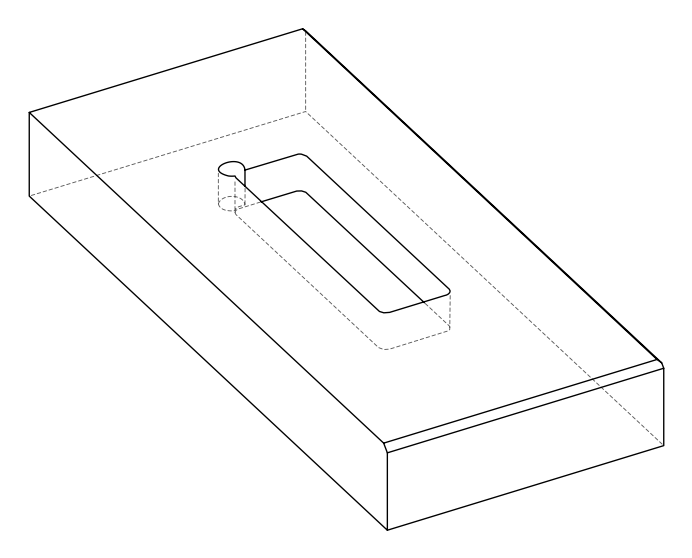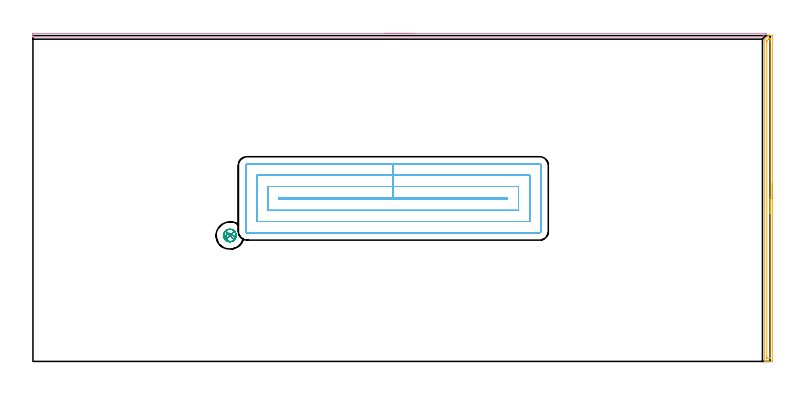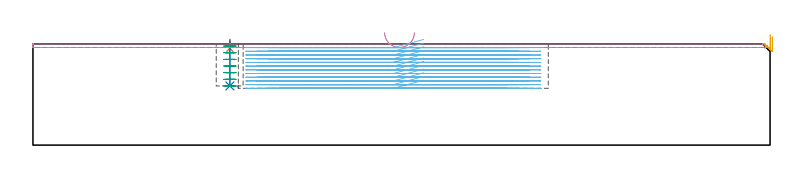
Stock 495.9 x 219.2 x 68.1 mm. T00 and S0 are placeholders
(PLAN: 6 operations, 4 tool changes, 49.2 min)
(1 SPOT_DRILL | STEP1POCKET | NXT0321_9005460120000 | 0.05 min | 182 mm3)
(2 DRILL_BLIND_HOLE_INTO_CENTER | STEP1POCKET | NXT0301_128 | 0.12 min | 2882 mm3)
(3 MILL_ROUGH_BLIND_HOLE_CONTOUR | STEP1POCKET | NXT0201_013 | Spiral | 1.3 min | 4449 mm3)
(4 AREA_MILL | FG_CHAMFER_SURFACE | UGT0205_001 | 4.09 min | 1431 mm3)
(5 AREA_MILL_1 | FG_CHAMFER_SURFACE_1 | UGT0205_001 | 3.68 min | 2834 mm3)
(6 MILL_RECTANGULAR_POCKET | POCKET_RECTANGULAR_STRAIGHT | NXT0201_013 | Follow Part, ap 2.5, ae 75% | 39.91 min | 348363 mm3)
(TOOL NXT0321_9005460120000 | NC Spot Drill, 142deg, 12mm, Carbide, Uncoated | D12 PA142 FL30 Z2)
(TOOL NXT0301_128 | Carbide Drill 12mm [861.1-1200-036A1-GP GC34] | D12 PA150 FL37.4 Z2)
(TOOL NXT0201_013 | ENDMILL 10mm | D10 FL30 Z4)
(TOOL UGT0205_001 | Chamfer Mill 20 x 3 x 45 deg. | D20 FL50 Z2)
(OP 1 SPOT_DRILL)
G17 G21 G94 G90
T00 M6
G54
G17 G0 G90 X132.5 Y84.7 S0 M3
G43 Z78.1 H0
G94 G81 G98 Z65.1 F250. R71.1
G80
M5
M2
(OP 2 DRILL_BLIND_HOLE_INTO_CENTER)
G17 G21 G94 G90
T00 M6
G54
G17 G0 G90 X132.5 Y84.7 S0 M3
G43 Z78.1 H1
G94 G81 G98 Z39.8 F250. R70.1
G80
M5
M2
(OP 3 MILL_ROUGH_BLIND_HOLE_CONTOUR)
G17 G21 G94 G90
T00 M6
G54
G17 G0 G90 X132.5 Y84.7 S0 M3
G43 Z78.1 H0
Z66.629
G94 G3 X132.816 Y85.932 R0.656 F250.
X130.66 Y85.712 R1.908
X130.395 Y81.754 R2.77
X134.75 Y81.154 R3.402
X136.046 Y86.95 R4.2
X134.75 Y81.154 R-4.2
X135.398 Y84.052 R2.1
X132.5 Y84.7 R2.1
G0 Z62.157
G3 X132.816 Y85.932 R0.656
X130.66 Y85.712 R1.908
X130.395 Y81.754 R2.77
X134.75 Y81.154 R3.402
X136.046 Y86.95 R4.2
X134.75 Y81.154 R-4.2
X135.398 Y84.052 R2.1
X132.5 Y84.7 R2.1
G0 Z57.686
G3 X132.816 Y85.932 R0.656
X130.66 Y85.712 R1.908
X130.395 Y81.754 R2.77
X134.75 Y81.154 R3.402
X136.046 Y86.95 R4.2
X134.75 Y81.154 R-4.2
X135.398 Y84.052 R2.1
X132.5 Y84.7 R2.1
G0 Z53.214
G3 X132.816 Y85.932 R0.656
X130.66 Y85.712 R1.908
X130.395 Y81.754 R2.77
X134.75 Y81.154 R3.402
X136.046 Y86.95 R4.2
X134.75 Y81.154 R-4.2
X135.398 Y84.052 R2.1
X132.5 Y84.7 R2.1
G0 Z48.743
G3 X132.816 Y85.932 R0.656
X130.66 Y85.712 R1.908
X130.395 Y81.754 R2.77
X134.75 Y81.154 R3.402
X136.046 Y86.95 R4.2
X134.75 Y81.154 R-4.2
X135.398 Y84.052 R2.1
X132.5 Y84.7 R2.1
G0 Z44.271
G3 X132.816 Y85.932 R0.656
X130.66 Y85.712 R1.908
X130.395 Y81.754 R2.77
X134.75 Y81.154 R3.402
X136.046 Y86.95 R4.2
X134.75 Y81.154 R-4.2
X135.398 Y84.052 R2.1
X132.5 Y84.7 R2.1
G0 Z39.8
G3 X132.816 Y85.932 R0.656
X130.66 Y85.712 R1.908
X130.395 Y81.754 R2.77
X134.75 Y81.154 R3.402
X136.046 Y86.95 R4.2
X134.75 Y81.154 R-4.2
X135.398 Y84.052 R2.1
X132.5 Y84.7 R2.1
G0 Z78.1
M5
M2
(OP 4 AREA_MILL)
G17 G21 G94 G90
T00 M6
G54
G17 G0 G90 X236.6 Y220.7 S1061 M3
G43 Z78.1 H0
Z75.7
G94 G1 X236.638 Z74.828 F250.
X236.752 Z73.964
X236.941 Z73.112
X237.203 Z72.28
X237.537 Z71.474
X237.94 Z70.7
X238.408 Z69.964
X238.939 Z69.272
X239.529 Z68.629
X240.172 Z68.04
X240.864 Z67.509
X241.6 Z67.04
X242.374 Z66.637
X243.18 Z66.303
X244.012 Z66.041
X244.863 Z65.852
X245.728 Z65.738
X246.6 Z65.7
X493.051
X493.088 Y220.699 Z65.699
X493.178 Y220.692 Z65.698
X493.183 Y220.69 Z65.699
X493.158 Y220.654 Z65.737
X493.014 Y220.513 Z65.885
X492.875 Y220.373 Z66.023
X490.861 Y218.361 Z68.039
X490.809 Y218.309 Z68.089
X490.796 Y218.304 Z68.094
X490.778 Y218.3 Z68.1
X0.186
X0.01 Y218.303 Z68.088
X0.003 Y218.434 Z67.958
X0. Y218.572 Z67.828
Y218.775 Z67.625
Y219.5 Z66.895
Y219.863 Z66.534
X0.002 Y220.373 Z66.023
X0.004 Y220.691 Z65.706
X0.021 Y220.694 Z65.704
X0.354 Y220.7 Z65.7
X246.6
X247.471 Z65.738
X248.336 Z65.852
X249.188 Z66.041
X250.02 Z66.303
X250.826 Z66.637
X251.6 Z67.04
X252.336 Z67.509
X253.028 Z68.04
X253.671 Z68.629
X254.26 Z69.272
X254.791 Z69.964
X255.26 Z70.7
X255.663 Z71.474
X255.997 Z72.28
X256.259 Z73.112
X256.448 Z73.964
X256.562 Z74.828
X256.6 Z75.7
G0 Z78.1
M5
M2
(OP 5 AREA_MILL_1)
G17 G21 G94 G90
T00 M6
G54
G17 G0 G90 X497.4 Y119.6 S1061 M3
G43 Z78.1 H0
Z73.
G94 G1 Y119.562 Z72.128 F250.
Y119.448 Z71.263
Y119.259 Z70.412
Y118.997 Z69.58
Y118.663 Z68.774
Y118.26 Z68.
Y117.791 Z67.264
Y117.26 Z66.572
Y116.671 Z65.929
Y116.028 Z65.34
Y115.336 Z64.808
Y114.6 Z64.34
Y113.826 Z63.937
Y113.02 Z63.603
Y112.188 Z63.341
Y111.336 Z63.152
Y110.472 Z63.038
Y109.6 Z63.
Y0.617
X497.397 Y0.25 Z63.001
X497.392 Y0.01 Z63.004
X497.038 Y0. Z63.358
X495.288 Z65.107
X494.747 Z65.65
X494.412 Z65.984
X493.872 Z66.524
X493.537 Z66.857
X492.869 Z67.531
X492.577 Z67.823
X492.437 Y0.002 Z67.955
X492.302 Y0.01 Z68.088
X492.3 Y0.171 Z68.1
Y216.796
X492.301 Y216.799 Z68.099
X492.302 Y216.802 Z68.098
X494.567 Y219.069 Z65.829
X494.644 Y219.147 Z65.749
X494.698 Y219.19 Z65.693
X494.745 Y219.199 Z65.645
X495.184 Y219.2 Z65.215
X495.494 Z64.906
X496.163 Z64.232
X497.371 Z63.025
X497.391 Y219.197 Z63.005
X497.4 Y218.844 Z63.
Y109.6
X495.986 Z64.414
X495.985 Y2.585 Z64.415
X495.984 Y2.404 Z64.416
X495.98 Y2.048 Z64.42
X495.979 Y2.013 Z64.421
X495.92 Y2.008 Z64.48
X495.815 Y2.003 Z64.585
X495.683 Y2.001 Z64.717
X493.932 Z66.468
X493.771 Y2.007 Z66.629
X493.741 Y2.01 Z66.659
X493.721 Y2.018 Z66.679
X493.719 Y2.053 Z66.681
X493.716 Y2.222 Z66.684
X493.715 Y2.404 Z66.685
X493.714 Y3.117 Z66.686
Y214.829
X493.715 Y215.009 Z66.685
X493.721 Y215.716 Z66.679
X493.723 Y215.761 Z66.677
X493.749 Y215.791 Z66.651
X493.854 Y215.903 Z66.546
X494.746 Y216.796 Z65.654
X495.021 Y217.068 Z65.379
X495.112 Y217.154 Z65.288
X495.144 Y217.183 Z65.256
X495.189 Y217.19 Z65.211
X495.288 Y217.193 Z65.112
X495.768 Y217.198 Z64.632
X495.929 Y217.193 Z64.471
X495.959 Y217.19 Z64.441
X495.979 Y217.182 Z64.421
X495.981 Y217.147 Z64.419
X495.984 Y216.978 Z64.416
X495.985 Y216.796 Z64.415
X495.986 Y216.083 Z64.414
Y109.6
Y108.728 Z64.452
Y107.863 Z64.566
Y107.012 Z64.755
Y106.18 Z65.017
Y105.374 Z65.351
Y104.6 Z65.754
Y103.864 Z66.223
Y103.172 Z66.754
Y102.529 Z67.343
Y101.94 Z67.986
Y101.408 Z68.678
Y100.94 Z69.414
Y100.537 Z70.188
Y100.203 Z70.994
Y99.941 Z71.826
Y99.752 Z72.678
Y99.638 Z73.543
Y99.6 Z74.414
G0 Z78.1
M5
M2
(OP 6 MILL_RECTANGULAR_POCKET)
G17 G21 G94 G90
T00 M6
G54
G17 G0 G90 X262.945 Y110.2 S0 M3
G43 Z78.1 H0
Z71.1
G94 G1 X242.45 Z65.608 F250.
X165.7 F500.
Y109.1
X319.2
Y110.2
X242.45
Y117.7
X158.2
Y101.6
X326.7
Y117.7
X242.45
Y125.2
X150.7
Y94.1
X334.2
Y125.2
X242.45
Y132.7
X144.
G3 X143.2 Y131.9 R0.8
G1 Y87.4
G3 X144. Y86.6 R0.8
G1 X340.9
G3 X341.7 Y87.4 R0.8
G1 Y131.9
G3 X340.9 Y132.7 R0.8
G1 X242.45
X241.45
G0 X262.945 Y110.2 Z68.608
G1 X242.45 Z63.117 F250.
X165.7 F500.
Y109.1
X319.2
Y110.2
X242.45
Y117.7
X158.2
Y101.6
X326.7
Y117.7
X242.45
Y125.2
X150.7
Y94.1
X334.2
Y125.2
X242.45
Y132.7
X144.
G3 X143.2 Y131.9 R0.8
G1 Y87.4
G3 X144. Y86.6 R0.8
G1 X340.9
G3 X341.7 Y87.4 R0.8
G1 Y131.9
G3 X340.9 Y132.7 R0.8
G1 X242.45
X241.45
G0 X262.945 Y110.2 Z66.117
G1 X242.45 Z60.625 F250.
X165.7 F500.
Y109.1
X319.2
Y110.2
X242.45
Y117.7
X158.2
Y101.6
X326.7
Y117.7
X242.45
Y125.2
X150.7
Y94.1
X334.2
Y125.2
X242.45
Y132.7
X144.
G3 X143.2 Y131.9 R0.8
G1 Y87.4
G3 X144. Y86.6 R0.8
G1 X340.9
G3 X341.7 Y87.4 R0.8
G1 Y131.9
G3 X340.9 Y132.7 R0.8
G1 X242.45
X241.45
G0 X262.945 Y110.2 Z63.625
G1 X242.45 Z58.133 F250.
X165.7 F500.
Y109.1
X319.2
Y110.2
X242.45
Y117.7
X158.2
Y101.6
X326.7
Y117.7
X242.45
Y125.2
X150.7
Y94.1
X334.2
Y125.2
X242.45
Y132.7
X144.
G3 X143.2 Y131.9 R0.8
G1 Y87.4
G3 X144. Y86.6 R0.8
G1 X340.9
G3 X341.7 Y87.4 R0.8
G1 Y131.9
G3 X340.9 Y132.7 R0.8
G1 X242.45
X241.45
G0 X262.945 Y110.2 Z61.133
G1 X242.45 Z55.642 F250.
X165.7 F500.
Y109.1
X319.2
Y110.2
X242.45
Y117.7
X158.2
Y101.6
X326.7
Y117.7
X242.45
Y125.2
X150.7
Y94.1
X334.2
Y125.2
X242.45
Y132.7
X144.
G3 X143.2 Y131.9 R0.8
G1 Y87.4
G3 X144. Y86.6 R0.8
G1 X340.9
G3 X341.7 Y87.4 R0.8
G1 Y131.9
G3 X340.9 Y132.7 R0.8
G1 X242.45
X241.45
G0 X262.945 Y110.2 Z58.642
G1 X242.45 Z53.15 F250.
X165.7 F500.
Y109.1
X319.2
Y110.2
X242.45
Y117.7
X158.2
Y101.6
X326.7
Y117.7
X242.45
Y125.2
X150.7
Y94.1
X334.2
Y125.2
X242.45
Y132.7
X144.
G3 X143.2 Y131.9 R0.8
G1 Y87.4
G3 X144. Y86.6 R0.8
G1 X340.9
G3 X341.7 Y87.4 R0.8
G1 Y131.9
G3 X340.9 Y132.7 R0.8
G1 X242.45
X241.45
G0 X262.945 Y110.2 Z56.15
G1 X242.45 Z50.658 F250.
X165.7 F500.
Y109.1
X319.2
Y110.2
X242.45
Y117.7
X158.2
Y101.6
X326.7
Y117.7
X242.45
Y125.2
X150.7
Y94.1
X334.2
Y125.2
X242.45
Y132.7
X144.
G3 X143.2 Y131.9 R0.8
G1 Y87.4
G3 X144. Y86.6 R0.8
G1 X340.9
G3 X341.7 Y87.4 R0.8
G1 Y131.9
G3 X340.9 Y132.7 R0.8
G1 X242.45
X241.45
G0 X262.945 Y110.2 Z53.658
G1 X242.45 Z48.167 F250.
X165.7 F500.
Y109.1
X319.2
Y110.2
X242.45
Y117.7
X158.2
Y101.6
X326.7
Y117.7
X242.45
Y125.2
X150.7
Y94.1
X334.2
Y125.2
X242.45
Y132.7
X144.
G3 X143.2 Y131.9 R0.8
G1 Y87.4
G3 X144. Y86.6 R0.8
G1 X340.9
G3 X341.7 Y87.4 R0.8
G1 Y131.9
G3 X340.9 Y132.7 R0.8
G1 X242.45
X241.45
G0 X262.945 Y110.2 Z51.167
G1 X242.45 Z45.675 F250.
X165.7 F500.
Y109.1
X319.2
Y110.2
X242.45
Y117.7
X158.2
Y101.6
X326.7
Y117.7
X242.45
Y125.2
X150.7
Y94.1
X334.2
Y125.2
X242.45
Y132.7
X144.
G3 X143.2 Y131.9 R0.8
G1 Y87.4
G3 X144. Y86.6 R0.8
G1 X340.9
G3 X341.7 Y87.4 R0.8
G1 Y131.9
G3 X340.9 Y132.7 R0.8
G1 X242.45
X241.45
G0 X262.945 Y110.2 Z48.675
G1 X242.45 Z43.183 F250.
X165.7 F500.
Y109.1
X319.2
Y110.2
X242.45
Y117.7
X158.2
Y101.6
X326.7
Y117.7
X242.45
Y125.2
X150.7
Y94.1
X334.2
Y125.2
X242.45
Y132.7
X144.
G3 X143.2 Y131.9 R0.8
G1 Y87.4
G3 X144. Y86.6 R0.8
G1 X340.9
G3 X341.7 Y87.4 R0.8
G1 Y131.9
G3 X340.9 Y132.7 R0.8
G1 X242.45
X241.45
G0 X262.945 Y110.2 Z46.183
G1 X242.45 Z40.692 F250.
X165.7 F500.
Y109.1
X319.2
Y110.2
X242.45
Y117.7
X158.2
Y101.6
X326.7
Y117.7
X242.45
Y125.2
X150.7
Y94.1
X334.2
Y125.2
X242.45
Y132.7
X144.
G3 X143.2 Y131.9 R0.8
G1 Y87.4
G3 X144. Y86.6 R0.8
G1 X340.9
G3 X341.7 Y87.4 R0.8
G1 Y131.9
G3 X340.9 Y132.7 R0.8
G1 X242.45
X241.45
G0 X262.945 Y110.2 Z43.692
G1 X242.45 Z38.2 F250.
X165.7 F500.
Y109.1
X319.2
Y110.2
X242.45
Y117.7
X158.2
Y101.6
X326.7
Y117.7
X242.45
Y125.2
X150.7
Y94.1
X334.2
Y125.2
X242.45
Y132.7
X144.
G3 X143.2 Y131.9 R0.8
G1 Y87.4
G3 X144. Y86.6 R0.8
G1 X340.9
G3 X341.7 Y87.4 R0.8
G1 Y131.9
G3 X340.9 Y132.7 R0.8
G1 X242.45
X241.45
G0 Z78.1
M5
M2
